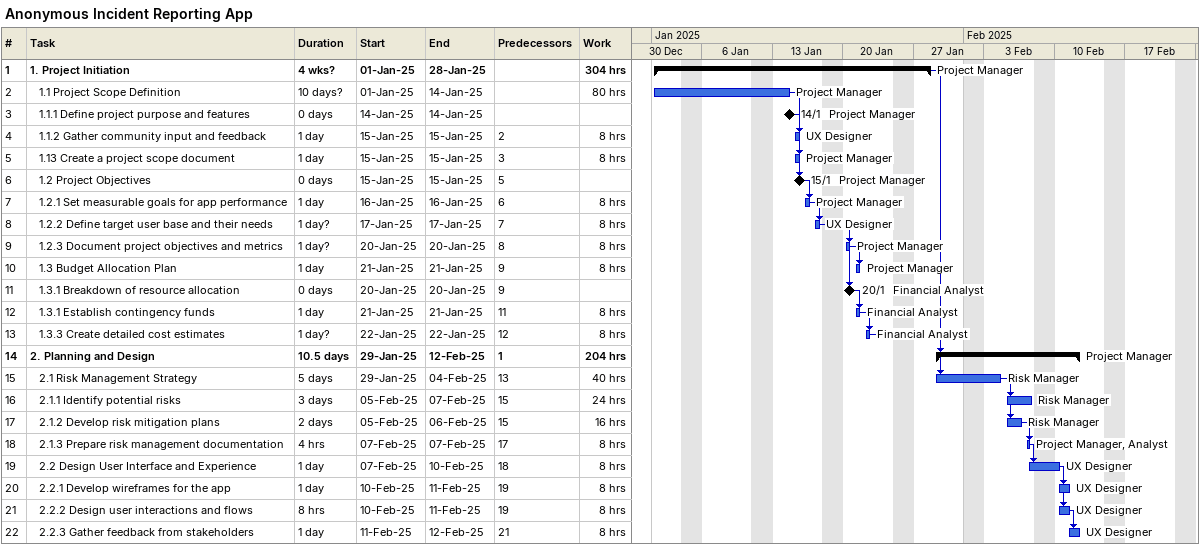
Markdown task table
Anonymous Incident Reporting App

| ID | Level | Task | Duration | Start | Finish | Predecessors | Resources | Work (h) |
|---|---|---|---|---|---|---|---|---|
| 1 | 1 | **1. Project Initiation** | 4w? | 2025-01-01 | 2025-01-28 |  | Project Manager | 304 |
| 2 | 2 | 1.1 Project Scope Definition | 10d? | 2025-01-01 | 2025-01-14 |  | Project Manager | 80 |
| 3 | 2 | 1.1.1 Define project purpose and features | 0d | 2025-01-14 | 2025-01-14 |  | Project Manager |  |
| 4 | 2 | 1.1.2 Gather community input and feedback | 1d | 2025-01-15 | 2025-01-15 | 2 | UX Designer | 8 |
| 5 | 2 | 1.13 Create a project scope document | 1d | 2025-01-15 | 2025-01-15 | 3 | Project Manager | 8 |
| 6 | 2 | 1.2 Project Objectives | 0d | 2025-01-15 | 2025-01-15 | 5 | Project Manager |  |
| 7 | 2 | 1.2.1 Set measurable goals for app performance | 1d | 2025-01-16 | 2025-01-16 | 6 | Project Manager | 8 |
| 8 | 2 | 1.2.2 Define target user base and their needs | 1d? | 2025-01-17 | 2025-01-17 | 7 | UX Designer | 8 |
| 9 | 2 | 1.2.3 Document project objectives and metrics | 1d? | 2025-01-20 | 2025-01-20 | 8 | Project Manager | 8 |
| 10 | 2 | 1.3 Budget Allocation Plan | 1d | 2025-01-21 | 2025-01-21 | 9 | Project Manager | 8 |
| 11 | 2 | 1.3.1 Breakdown of resource allocation | 0d | 2025-01-20 | 2025-01-20 | 9 | Financial Analyst |  |
| 12 | 2 | 1.3.1 Establish contingency funds | 1d | 2025-01-21 | 2025-01-21 | 11 | Financial Analyst | 8 |
| 13 | 2 | 1.3.3 Create detailed cost estimates | 1d? | 2025-01-22 | 2025-01-22 | 12 | Financial Analyst | 8 |
| 14 | 1 | **2. Planning and Design** | 10.5d | 2025-01-29 | 2025-02-12 | 1 | Project Manager | 204 |
| 15 | 2 | 2.1 Risk Management Strategy | 5d | 2025-01-29 | 2025-02-04 | 13 | Risk Manager | 40 |
| 16 | 2 | 2.1.1 Identify potential risks | 3d | 2025-02-05 | 2025-02-07 | 15 | Risk Manager | 24 |
| 17 | 2 | 2.1.2 Develop risk mitigation plans | 2d | 2025-02-05 | 2025-02-06 | 15 | Risk Manager | 16 |
| 18 | 2 | 2.1.3 Prepare risk management documentation | 4h | 2025-02-07 | 2025-02-07 | 17 | Project Manager, Analyst | 8 |
| 19 | 2 | 2.2 Design User Interface and Experience | 1d | 2025-02-07 | 2025-02-10 | 18 | UX Designer | 8 |
| 20 | 2 | 2.2.1 Develop wireframes for the app | 1d | 2025-02-10 | 2025-02-11 | 19 | UX Designer | 8 |
| 21 | 2 | 2.2.2 Design user interactions and flows | 8h | 2025-02-10 | 2025-02-11 | 19 | UX Designer | 8 |
| 22 | 2 | 2.2.3 Gather feedback from stakeholders | 1d | 2025-02-11 | 2025-02-12 | 21 | UX Designer | 8 |
